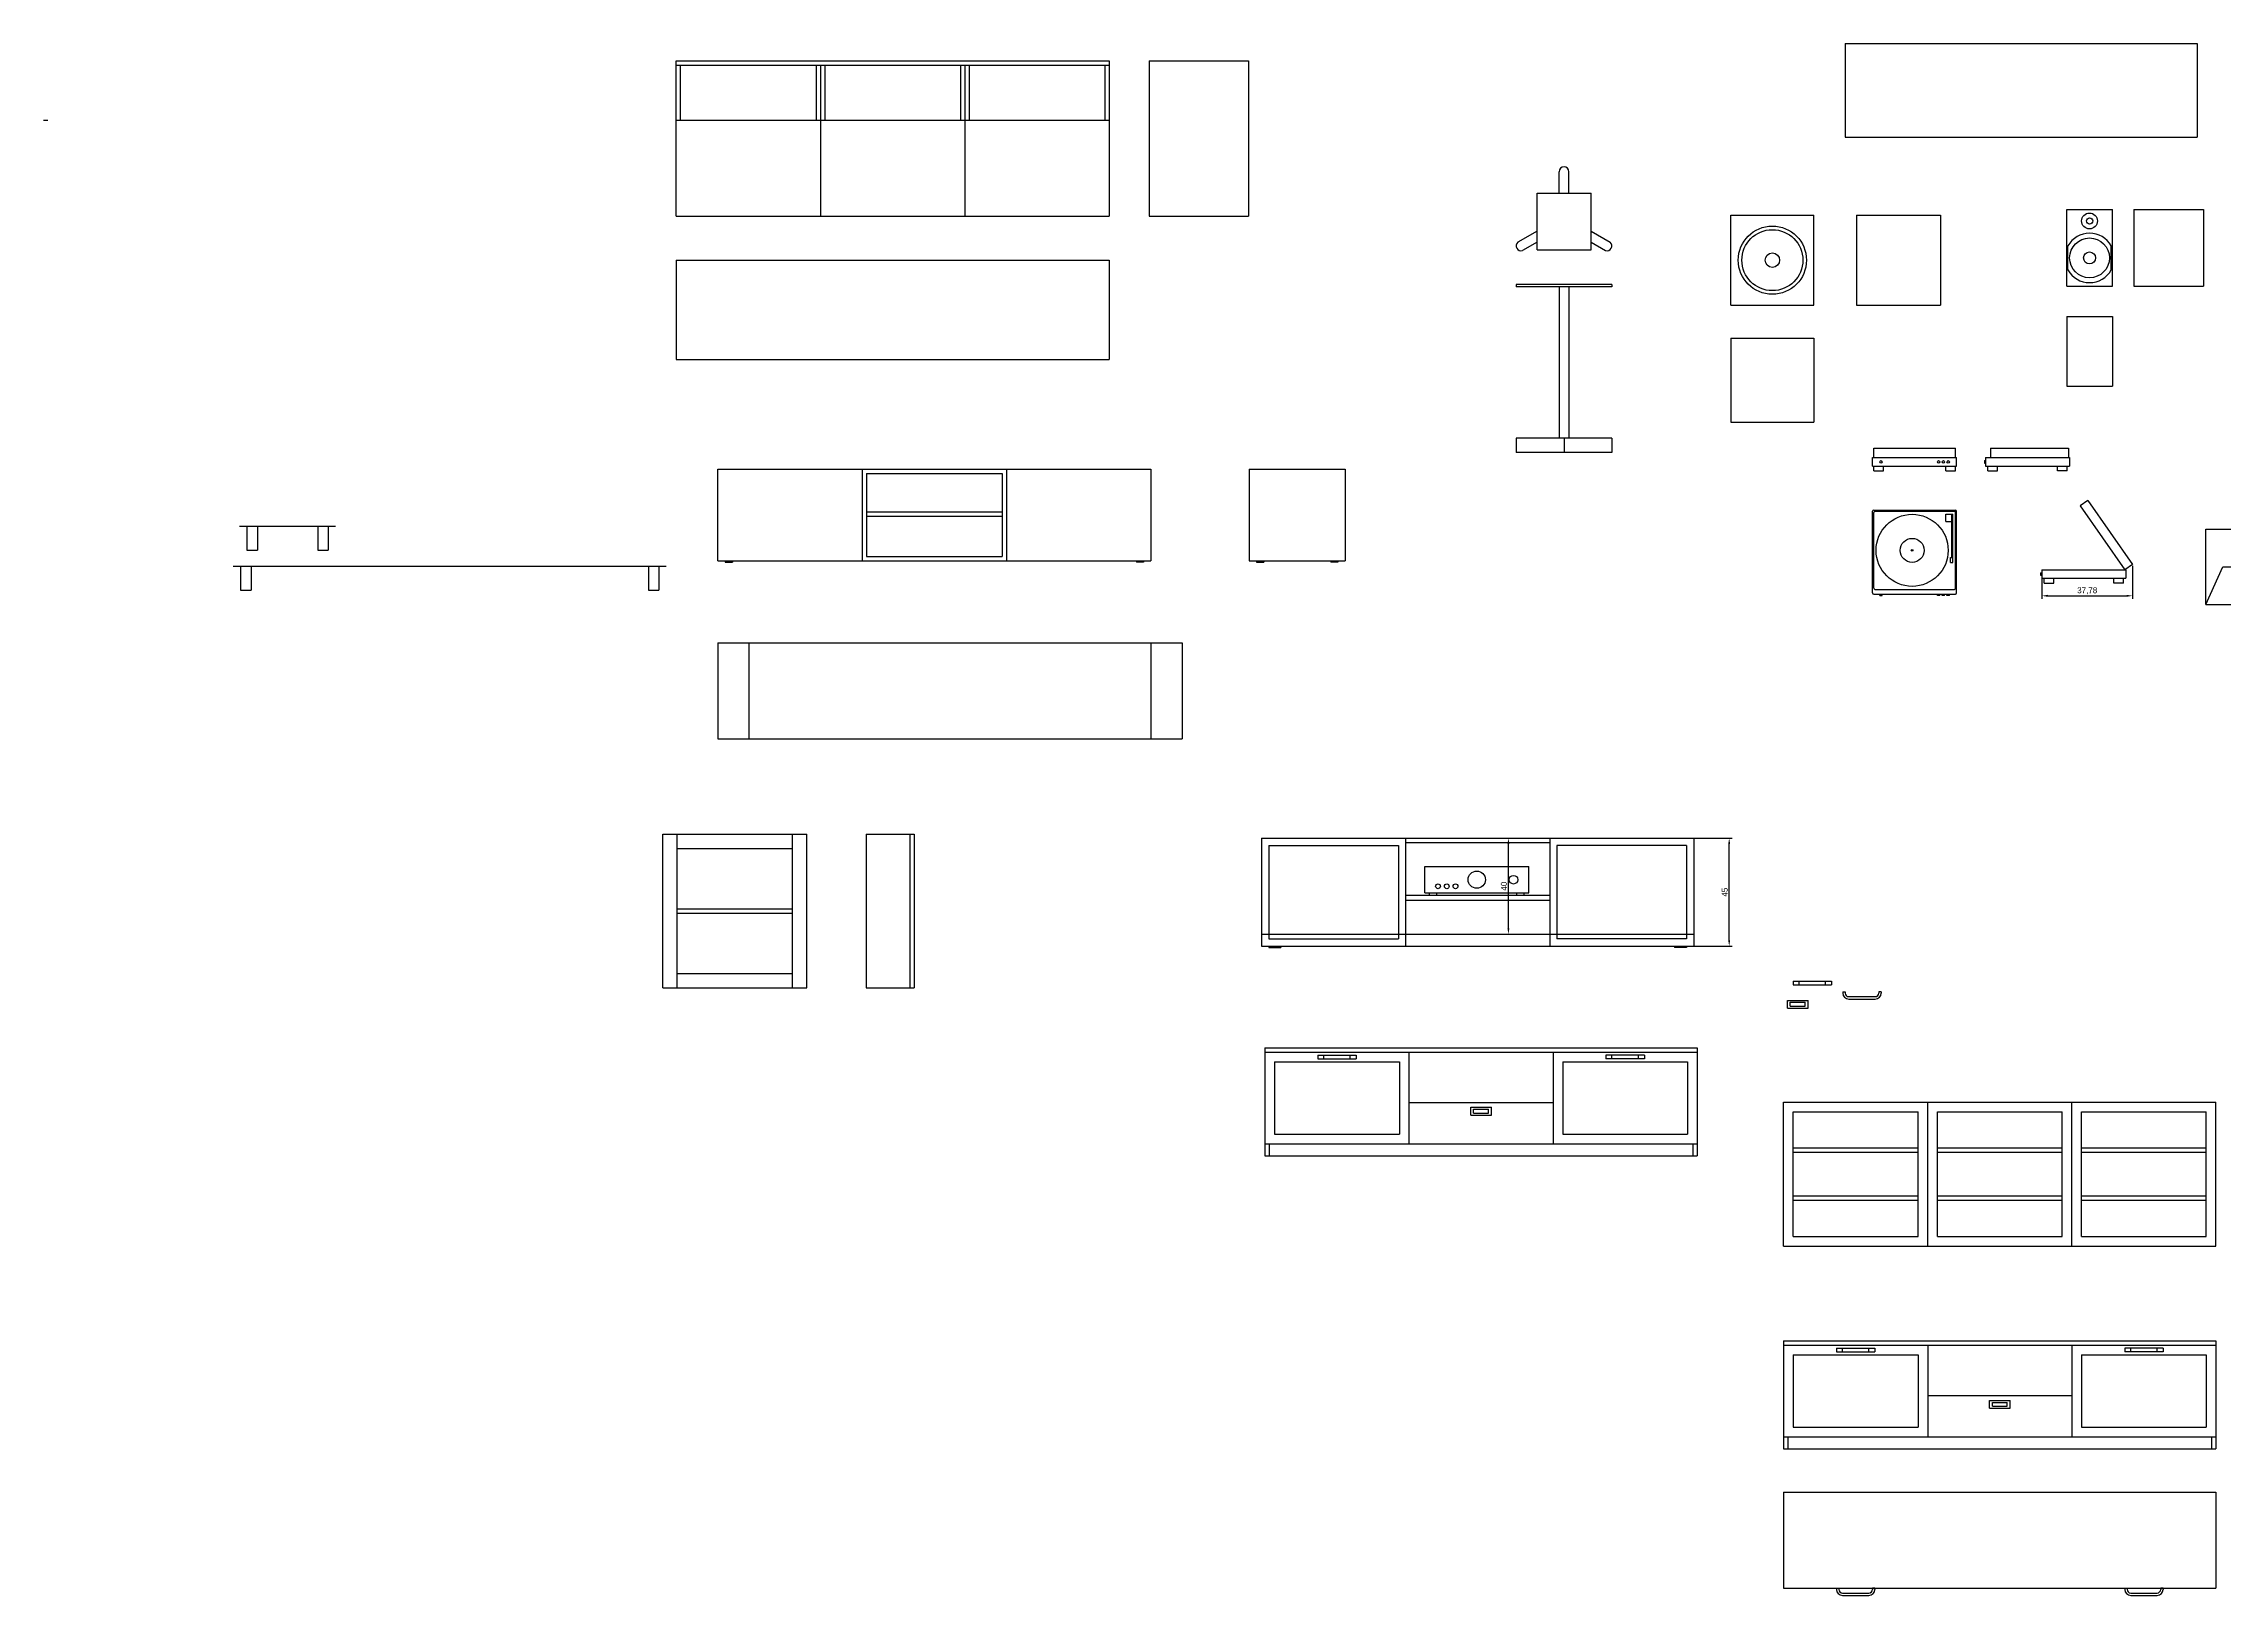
# Model space of a CAD drawing. Header units: millimetres. Extents: x -48 to 1636, y 140 to 1505.
# Drawn here: x -48 to 860, y 195 to 841 of the extents above; entities that cross this region are included whole.
import ezdxf

# ---------------------------------------------------------------- set-up
doc = ezdxf.new("R2010")
doc.units = ezdxf.units.MM
doc.dimstyles.new('ISO-25', dxfattribs={"dimtxt": 2.5, "dimasz": 2.5, "dimexe": 1.25, "dimexo": 0.625, "dimtad": 1, "dimtxsty": 'Standard', "dimcen": 2.5, "dimadec": 0, "dimazin": 0, "dimtfac": 1, "dimtmove": 0, "dimatfit": 3, "dimfxl": 1, "dimarcsym": 0})

# ---------------------------------------------------------------- blocks, each defined once
blk = doc.blocks.new('Z$W@#11337')
for p, q in [((0, 0), (0, 31.43)), ((0, 31.43), (31.43, 31.43)), ((31.43, 0), (31.43, 31.43)), ((0, 0), (31.43, 0))]:
    blk.add_line(p, q)
blk = doc.blocks.new('Z$W@#15457')
for p, q in [((0, 0), (7.05, 15.71)), ((7.05, 15.71), (24.38, 15.71)), ((31.43, 0), (24.38, 15.71))]:
    blk.add_line(p, q)
blk.add_blockref('Z$W@#11337', (0, 0))
blk = doc.blocks.new('Z$W@#4970')
for p, q in [((0, 1), (0, 12)), ((0, 12), (43.4, 12)), ((43.4, 1), (43.4, 12)), ((0, 1), (43.4, 1)), ((2, 0), (2, 1)), ((2, 0), (5, 0)), ((5, 0), (5, 1)), ((38.4, 0), (38.4, 1)), ((38.4, 0), (41.4, 0)), ((41.4, 0), (41.4, 1))]:
    blk.add_line(p, q)
for centre, radius in [((21.7, 6.5), 3.6), ((5.57, 3.75), 1), ((9.19, 3.75), 1), ((12.82, 3.75), 1), ((36.96, 6.5), 1.8)]:
    blk.add_circle(centre, radius)
blk = doc.blocks.new('*D183')
at = {"color": 0, "lineweight": -2}
for p, q in [((783.74, 621.38), (783.74, 609.94)), ((821.52, 623.66), (821.52, 609.94)), ((786.24, 611.19), (819.02, 611.19))]:
    blk.add_line(p, q, dxfattribs=at)
at = {"color": 0}
for points in [[(786.24, 611.61), (786.24, 610.78), (783.74, 611.19)], [(819.02, 610.78), (819.02, 611.61), (821.52, 611.19)]]:
    blk.add_solid(points, dxfattribs=at)
at = {"layer": 'Defpoints', "color": 0}
for p in [(783.74, 622), (821.52, 624.29), (821.52, 611.19)]:
    blk.add_point(p, dxfattribs=at)
at = {"color": 0, "insert": (802.63, 613.28), "char_height": 2.5, "attachment_point": 5}
blk.add_mtext('37,78', dxfattribs=at)
blk = doc.blocks.new('*D184')
at = {"color": 0, "lineweight": -2}
for p, q in [((576.24, 510.23), (654.81, 510.23)), ((653.56, 467.73), (653.56, 507.73)), ((576.24, 465.23), (654.81, 465.23))]:
    blk.add_line(p, q, dxfattribs=at)
at = {"color": 0}
for points in [[(653.97, 507.73), (653.14, 507.73), (653.56, 510.23)], [(653.14, 467.73), (653.97, 467.73), (653.56, 465.23)]]:
    blk.add_solid(points, dxfattribs=at)
at = {"layer": 'Defpoints', "color": 0}
for p in [(575.62, 510.23), (653.56, 510.23), (575.62, 465.23)]:
    blk.add_point(p, dxfattribs=at)
at = {"color": 0, "insert": (651.68, 487.73), "char_height": 2.5, "attachment_point": 5, "rotation": 90}
blk.add_mtext('45', dxfattribs=at)
blk = doc.blocks.new('*D185')
at = {"color": 0, "lineweight": -2}
for p, q in [((524.83, 510.23), (562.88, 510.23)), ((561.63, 472.73), (561.63, 507.73)), ((524.83, 470.23), (562.88, 470.23))]:
    blk.add_line(p, q, dxfattribs=at)
at = {"color": 0}
for points in [[(562.05, 507.73), (561.22, 507.73), (561.63, 510.23)], [(561.22, 472.73), (562.05, 472.73), (561.63, 470.23)]]:
    blk.add_solid(points, dxfattribs=at)
at = {"layer": 'Defpoints', "color": 0}
for p in [(524.21, 510.23), (561.63, 510.23), (524.21, 470.23)]:
    blk.add_point(p, dxfattribs=at)
at = {"color": 0, "insert": (559.76, 490.23), "char_height": 2.5, "attachment_point": 5, "rotation": 90}
blk.add_mtext('40', dxfattribs=at)
blk = doc.blocks.new('Z$W@#27578')
for p, q in [((0, 0), (0, 3.2)), ((0, 3.2), (8.6, 3.2)), ((0, 0), (8.6, 0)), ((1.2, 2.4), (7.4, 2.4)), ((1.2, 0.8), (1.2, 2.4)), ((1.2, 0.8), (7.4, 0.8)), ((7.4, 0.8), (7.4, 2.4)), ((8.6, 0), (8.6, 3.2))]:
    blk.add_line(p, q)
blk = doc.blocks.new('Z$W@#18045')
for p, q in [((0, 1.5), (16, 1.5)), ((0, 1.5), (0, 0)), ((0, 0), (16, 0)), ((2.5, 0), (2.5, 1.5)), ((13.5, 0), (13.5, 1.5)), ((16, 1.5), (16, 0))]:
    blk.add_line(p, q)
blk = doc.blocks.new('Z$W@#14975')
for p, q in [((0, 3), (0, 2.5)), ((0, 3), (1, 3)), ((1, 3), (1, 2.5)), ((2.5, 1), (13.5, 1)), ((2.5, 0), (13.5, 0)), ((16, 3), (15, 3)), ((15, 3), (15, 2.5)), ((16, 3), (16, 2.5))]:
    blk.add_line(p, q)
for centre, radius, start, end in [((2.5, 2.5), 2.5, 180, 270), ((2.5, 2.5), 1.5, 180, 270), ((13.5, 2.5), 1.5, 270, 0), ((13.5, 2.5), 2.5, 270, 0)]:
    blk.add_arc(centre, radius, start, end)

msp = doc.modelspace()

# ---------------------------------------------------------------- linework, layer by layer
for p, q in [((701.894, 841.249), (701.894, 802.249)), ((701.894, 841.249), (848.394, 841.249)), ((848.394, 841.249), (848.394, 802.249)), ((215.1, 769.31), (215.1, 834.11)), ((215.1, 834.11), (395.4, 834.11)), ((215.1, 832.31), (395.4, 832.31)), ((216.9, 809.41), (216.9, 832.31)), ((273.4, 832.31), (273.4, 809.41)), ((275.2, 832.31), (275.2, 769.31)), ((277, 832.31), (277, 809.41)), ((333.5, 832.31), (333.5, 809.41)), ((335.3, 832.31), (335.3, 769.31)), ((337.1, 832.31), (337.1, 809.41)), ((393.6, 832.31), (393.6, 809.41)), ((395.4, 834.11), (395.4, 769.31)), ((412.06, 834.11), (453.36, 834.11)), ((412.06, 834.11), (412.06, 769.31)), ((453.36, 834.11), (453.36, 769.31)), ((-48.257, 809.354), (-46.457, 809.354)), ((215.1, 809.41), (395.4, 809.41)), ((701.894, 802.249), (848.394, 802.249)), ((582.794, 778.896), (582.794, 787.877)), ((586.794, 778.896), (586.794, 787.877)), ((573.544, 755.396), (573.544, 778.896)), ((573.544, 778.896), (596.044, 778.896)), ((596.044, 755.396), (596.044, 778.896)), ((794.108, 740.163), (794.108, 772.163)), ((794.108, 772.163), (813.108, 772.163)), ((813.108, 740.163), (813.108, 772.163)), ((821.982, 772.163), (850.982, 772.163)), ((821.982, 772.163), (821.982, 740.163)), ((850.982, 772.163), (850.982, 740.163)), ((215.1, 769.31), (395.4, 769.31)), ((412.06, 769.31), (453.36, 769.31)), ((573.544, 763.054), (565.576, 758.525)), ((596.044, 763.054), (604.012, 758.525)), ((654.298, 732.275), (654.298, 769.775)), ((654.298, 769.775), (688.798, 769.775)), ((688.798, 732.275), (688.798, 769.775)), ((706.55, 769.775), (741.55, 769.775)), ((706.55, 769.775), (706.55, 732.275)), ((741.55, 769.775), (741.55, 732.275)), ((573.544, 758.453), (567.552, 755.048)), ((573.544, 755.396), (596.044, 755.396)), ((596.044, 758.453), (602.036, 755.048)), ((794.608, 746.954), (794.608, 756.972)), ((812.608, 746.954), (812.608, 756.972)), ((215.1, 750.962), (395.4, 750.962)), ((215.1, 750.962), (215.1, 709.662)), ((395.4, 750.962), (395.4, 709.662)), ((604.729, 740.853), (564.859, 740.853)), ((564.859, 740.853), (564.859, 739.853)), ((604.729, 739.853), (564.859, 739.853)), ((582.794, 739.853), (582.794, 676.853)), ((586.794, 739.853), (586.794, 676.853)), ((604.729, 740.853), (604.729, 739.853)), ((794.108, 740.163), (813.108, 740.163)), ((821.982, 740.163), (850.982, 740.163)), ((654.298, 732.275), (688.798, 732.275)), ((706.55, 732.275), (741.55, 732.275)), ((794.108, 727.577), (794.108, 698.577)), ((794.108, 727.577), (813.108, 727.577)), ((813.108, 727.577), (813.108, 698.577)), ((654.298, 718.481), (654.298, 683.481)), ((654.298, 718.481), (688.798, 718.481)), ((688.798, 718.481), (688.798, 683.481)), ((215.1, 709.662), (395.4, 709.662)), ((794.108, 698.577), (813.108, 698.577)), ((654.298, 683.481), (688.798, 683.481)), ((604.729, 676.853), (564.859, 676.853)), ((564.859, 676.853), (564.859, 670.853)), ((584.794, 676.853), (584.794, 670.853)), ((604.729, 676.853), (604.729, 670.853)), ((713.743, 672.746), (747.743, 672.746)), ((713.743, 668.746), (713.743, 672.746)), ((747.743, 668.746), (747.743, 672.746)), ((762.305, 672.746), (794.805, 672.746)), ((762.305, 672.746), (762.305, 668.746)), ((794.805, 672.746), (794.805, 668.746)), ((232.492, 625.712), (232.492, 664.012)), ((232.492, 664.012), (412.792, 664.012)), ((292.592, 664.012), (292.592, 625.712)), ((352.692, 664.012), (352.692, 625.712)), ((412.792, 664.012), (412.792, 625.712)), ((453.686, 664.012), (493.686, 664.012)), ((453.686, 664.012), (453.686, 625.712)), ((493.686, 664.012), (493.686, 625.712)), ((604.729, 670.853), (564.859, 670.853)), ((713.243, 665.246), (713.243, 668.746)), ((713.243, 668.746), (748.243, 668.746)), ((713.243, 665.246), (748.243, 665.246)), ((713.743, 663.246), (713.743, 665.246)), ((713.743, 663.246), (717.743, 663.246)), ((717.743, 663.246), (717.743, 665.246)), ((743.743, 663.246), (743.743, 665.246)), ((743.743, 663.246), (747.743, 663.246)), ((747.743, 663.246), (747.743, 665.246)), ((748.243, 665.246), (748.243, 668.746)), ((759.805, 667.496), (759.805, 666.496)), ((759.805, 667.496), (760.305, 667.496)), ((759.805, 666.496), (760.305, 666.496)), ((760.305, 668.746), (795.305, 668.746)), ((760.305, 668.746), (760.305, 665.246)), ((760.305, 665.246), (795.305, 665.246)), ((761.305, 663.246), (761.305, 665.246)), ((761.305, 663.246), (765.305, 663.246)), ((765.305, 663.246), (765.305, 665.246)), ((790.305, 663.246), (790.305, 665.246)), ((794.305, 663.246), (790.305, 663.246)), ((794.305, 663.246), (794.305, 665.246)), ((795.305, 668.746), (795.305, 665.246)), ((294.392, 662.212), (350.892, 662.212)), ((294.392, 662.212), (294.392, 627.512)), ((350.892, 662.212), (350.892, 627.512)), ((294.392, 646.112), (350.892, 646.112)), ((713.243, 612.388), (713.243, 646.388)), ((713.743, 646.888), (747.743, 646.888)), ((713.743, 614.388), (713.743, 645.888)), ((714.243, 646.388), (747.243, 646.388)), ((743.743, 645.138), (746.743, 645.138)), ((743.743, 642.138), (743.743, 645.138)), ((746.243, 627.138), (746.243, 645.138)), ((746.743, 625.138), (746.743, 645.138)), ((747.743, 614.388), (747.743, 645.888)), ((748.243, 612.388), (748.243, 646.388)), ((802.932, 650.947), (799.651, 648.659)), ((799.651, 648.659), (818.242, 622.001)), ((802.932, 650.947), (821.523, 624.289)), ((33.339, 640.27), (73.339, 640.27)), ((36.389, 640.27), (36.389, 630.27)), ((36.389, 640.27), (40.789, 640.27)), ((40.789, 640.27), (40.789, 630.27)), ((65.888, 640.27), (65.888, 630.27)), ((65.888, 640.27), (70.288, 640.27)), ((70.288, 640.27), (70.288, 630.27)), ((294.392, 644.312), (350.892, 644.312)), ((743.743, 642.138), (746.243, 642.138)), ((36.389, 630.27), (40.789, 630.27)), ((65.888, 630.27), (70.288, 630.27)), ((294.392, 627.512), (350.892, 627.512)), ((745.743, 625.138), (745.743, 627.138)), ((745.743, 627.138), (746.743, 627.138)), ((30.699, 623.55), (210.999, 623.55)), ((33.749, 623.55), (33.749, 613.55)), ((33.749, 623.55), (38.149, 623.55)), ((38.149, 623.55), (38.149, 613.55)), ((203.548, 623.55), (203.548, 613.55)), ((203.548, 623.55), (207.948, 623.55)), ((207.948, 623.55), (207.948, 613.55)), ((232.492, 625.712), (412.792, 625.712)), ((235.543, 625.712), (235.543, 625.212)), ((235.543, 625.212), (238.543, 625.212)), ((238.543, 625.712), (238.543, 625.212)), ((406.741, 625.712), (406.741, 625.212)), ((409.741, 625.212), (406.741, 625.212)), ((409.741, 625.712), (409.741, 625.212)), ((453.686, 625.712), (493.686, 625.712)), ((456.737, 625.712), (456.737, 625.212)), ((456.737, 625.212), (459.737, 625.212)), ((459.737, 625.712), (459.737, 625.212)), ((487.635, 625.712), (487.635, 625.212)), ((490.635, 625.212), (487.635, 625.212)), ((490.635, 625.712), (490.635, 625.212)), ((745.743, 625.138), (746.743, 625.138)), ((783.242, 620.751), (783.242, 619.751)), ((783.242, 620.751), (783.742, 620.751)), ((783.242, 619.751), (783.742, 619.751)), ((783.742, 622.001), (818.742, 622.001)), ((783.742, 622.001), (783.742, 618.501)), ((783.742, 618.501), (818.742, 618.501)), ((784.742, 616.501), (784.742, 618.501)), ((788.742, 616.501), (788.742, 618.501)), ((813.742, 616.501), (813.742, 618.501)), ((817.742, 616.501), (817.742, 618.501)), ((821.523, 624.289), (818.242, 622.001)), ((818.742, 622.001), (818.742, 618.501)), ((33.749, 613.55), (38.149, 613.55)), ((203.548, 613.55), (207.948, 613.55)), ((713.743, 611.888), (747.743, 611.888)), ((714.243, 613.888), (747.243, 613.888)), ((716.243, 611.388), (716.243, 611.888)), ((716.243, 611.388), (717.243, 611.388)), ((717.243, 611.388), (717.243, 611.888)), ((740.243, 611.388), (740.243, 611.888)), ((741.243, 611.388), (740.243, 611.388)), ((741.243, 611.388), (741.243, 611.888)), ((742.243, 611.388), (742.243, 611.888)), ((743.243, 611.388), (742.243, 611.388)), ((743.243, 611.388), (743.243, 611.888)), ((744.243, 611.388), (744.243, 611.888)), ((745.243, 611.388), (744.243, 611.388)), ((745.243, 611.388), (745.243, 611.888)), ((784.742, 616.501), (788.742, 616.501)), ((817.742, 616.501), (813.742, 616.501)), ((232.492, 591.674), (232.492, 551.674)), ((232.492, 591.674), (412.792, 591.674)), ((245.441, 591.674), (245.441, 551.674)), ((245.441, 591.674), (425.741, 591.674)), ((412.792, 591.674), (412.792, 551.674)), ((425.741, 591.674), (425.741, 551.674)), ((232.492, 551.674), (412.792, 551.674)), ((245.441, 551.674), (425.741, 551.674)), ((209.544, 447.877), (209.544, 511.877)), ((209.544, 511.877), (269.544, 511.877)), ((215.544, 447.877), (215.544, 511.877)), ((263.544, 447.877), (263.544, 511.877)), ((269.544, 447.877), (269.544, 511.877)), ((294.256, 511.877), (314.256, 511.877)), ((294.256, 511.877), (294.256, 447.877)), ((312.456, 511.877), (312.456, 447.877)), ((314.256, 511.877), (314.256, 447.877)), ((458.828, 510.234), (458.828, 465.234)), ((458.828, 510.234), (638.828, 510.234)), ((518.828, 510.234), (518.828, 465.234)), ((578.828, 510.234), (578.828, 465.234)), ((638.828, 510.234), (638.828, 465.234)), ((215.544, 505.877), (263.544, 505.877)), ((461.828, 507.234), (461.828, 468.234)), ((461.828, 507.234), (515.828, 507.234)), ((515.828, 507.234), (515.828, 468.234)), ((518.828, 508.434), (578.828, 508.434)), ((635.828, 507.234), (581.828, 507.234)), ((581.828, 507.234), (581.828, 468.234)), ((635.828, 507.234), (635.828, 468.234)), ((518.828, 486.434), (578.828, 486.434)), ((518.828, 484.434), (578.828, 484.434)), ((215.544, 480.777), (263.544, 480.777)), ((215.544, 478.977), (263.544, 478.977)), ((458.828, 470.234), (638.828, 470.234)), ((458.828, 465.234), (638.828, 465.234)), ((461.828, 468.234), (515.828, 468.234)), ((461.879, 465.234), (461.879, 464.734)), ((461.879, 464.734), (466.879, 464.734)), ((466.879, 465.234), (466.879, 464.734)), ((635.828, 468.234), (581.828, 468.234)), ((630.777, 465.234), (630.777, 464.734)), ((635.777, 464.734), (630.777, 464.734)), ((635.777, 465.234), (635.777, 464.734)), ((209.544, 447.877), (269.544, 447.877)), ((215.544, 453.877), (263.544, 453.877)), ((294.256, 447.877), (314.256, 447.877)), ((680.212, 450.632), (696.212, 450.632)), ((680.212, 450.632), (680.212, 449.132)), ((680.212, 449.132), (696.212, 449.132)), ((682.712, 449.132), (682.712, 450.632)), ((693.712, 449.132), (693.712, 450.632)), ((696.212, 450.632), (696.212, 449.132)), ((700.834, 446.211), (700.834, 445.711)), ((700.834, 446.211), (701.834, 446.211)), ((701.834, 446.211), (701.834, 445.711)), ((716.834, 446.211), (715.834, 446.211)), ((715.834, 446.211), (715.834, 445.711)), ((716.834, 446.211), (716.834, 445.711)), ((677.795, 439.466), (677.795, 442.666)), ((677.795, 442.666), (686.395, 442.666)), ((677.795, 439.466), (686.395, 439.466)), ((678.995, 441.866), (685.195, 441.866)), ((678.995, 440.266), (678.995, 441.866)), ((678.995, 440.266), (685.195, 440.266)), ((685.195, 440.266), (685.195, 441.866)), ((686.395, 439.466), (686.395, 442.666)), ((703.334, 444.211), (714.334, 444.211)), ((703.334, 443.211), (714.334, 443.211)), ((460.243, 422.896), (460.243, 377.896)), ((460.243, 422.896), (640.243, 422.896)), ((460.243, 421.096), (640.243, 421.096)), ((520.243, 421.096), (520.243, 382.896)), ((580.243, 421.096), (580.243, 382.896)), ((640.243, 422.896), (640.243, 377.896)), ((464.243, 417.096), (516.243, 417.096)), ((464.243, 417.096), (464.243, 386.896)), ((516.243, 417.096), (516.243, 386.896)), ((584.243, 417.096), (636.243, 417.096)), ((584.243, 417.096), (584.243, 386.896)), ((636.243, 417.096), (636.243, 386.896)), ((520.243, 400.096), (580.243, 400.096)), ((676.227, 340.267), (676.227, 400.267)), ((676.227, 400.267), (856.227, 400.267)), ((736.227, 340.267), (736.227, 400.267)), ((796.227, 340.267), (796.227, 400.267)), ((856.227, 340.267), (856.227, 400.267)), ((680.227, 344.267), (680.227, 396.267)), ((680.227, 396.267), (732.227, 396.267)), ((732.227, 344.267), (732.227, 396.267)), ((740.227, 344.267), (740.227, 396.267)), ((740.227, 396.267), (792.227, 396.267)), ((792.227, 344.267), (792.227, 396.267)), ((800.227, 344.267), (800.227, 396.267)), ((800.227, 396.267), (852.227, 396.267)), ((852.227, 344.267), (852.227, 396.267)), ((460.243, 382.896), (640.243, 382.896)), ((462.043, 382.896), (462.043, 377.896)), ((464.243, 386.896), (516.243, 386.896)), ((584.243, 386.896), (636.243, 386.896)), ((638.443, 382.896), (638.443, 377.896)), ((460.243, 377.896), (640.243, 377.896)), ((680.227, 381.167), (732.227, 381.167)), ((680.227, 379.367), (732.227, 379.367)), ((740.227, 381.167), (792.227, 381.167)), ((740.227, 379.367), (792.227, 379.367)), ((800.227, 381.167), (852.227, 381.167)), ((800.227, 379.367), (852.227, 379.367)), ((680.227, 361.167), (732.227, 361.167)), ((680.227, 359.367), (732.227, 359.367)), ((740.227, 361.167), (792.227, 361.167)), ((740.227, 359.367), (792.227, 359.367)), ((800.227, 361.167), (852.227, 361.167)), ((800.227, 359.367), (852.227, 359.367)), ((676.227, 340.267), (856.227, 340.267)), ((680.227, 344.267), (732.227, 344.267)), ((740.227, 344.267), (792.227, 344.267)), ((800.227, 344.267), (852.227, 344.267)), ((676.227, 300.783), (676.227, 255.783)), ((676.227, 300.783), (856.227, 300.783)), ((856.227, 300.783), (856.227, 255.783)), ((676.227, 298.983), (856.227, 298.983)), ((680.227, 294.983), (732.227, 294.983)), ((680.227, 294.983), (680.227, 264.783)), ((732.227, 294.983), (732.227, 264.783)), ((736.227, 298.983), (736.227, 260.783)), ((796.227, 298.983), (796.227, 260.783)), ((800.227, 294.983), (852.227, 294.983)), ((800.227, 294.983), (800.227, 264.783)), ((852.227, 294.983), (852.227, 264.783)), ((736.227, 277.983), (796.227, 277.983)), ((680.227, 264.783), (732.227, 264.783)), ((800.227, 264.783), (852.227, 264.783)), ((676.227, 260.783), (856.227, 260.783)), ((676.227, 255.783), (856.227, 255.783)), ((678.027, 260.783), (678.027, 255.783)), ((854.427, 260.783), (854.427, 255.783)), ((676.227, 237.762), (676.227, 197.762)), ((676.227, 237.762), (856.227, 237.762)), ((856.227, 237.762), (856.227, 197.762)), ((676.227, 197.762), (856.227, 197.762))]:
    msp.add_line(p, q)
for centre, radius in [((671.548, 751.025), 14.2), ((671.548, 751.025), 12.7), ((803.608, 767.363), 3.3), ((803.608, 767.363), 1.3), ((671.548, 751.025), 3), ((803.608, 751.963), 8.3), ((803.608, 751.963), 2.5), ((716.743, 666.996), 0.5), ((740.743, 666.996), 0.5), ((742.743, 666.996), 0.5), ((744.743, 666.996), 0.5), ((729.743, 630.138), 15), ((729.743, 630.138), 5), ((729.743, 630.138), 0.35)]:
    msp.add_circle(centre, radius)
for centre, radius, start, end in [((584.794, 787.877), 2, 0, 180), ((566.895, 756.975), 2.036, 130.385864, 288.831004), ((602.693, 756.975), 2.036, 251.168996, 49.614136), ((803.608, 751.963), 10.3, 29.098329, 150.901671), ((803.608, 751.963), 10.3, 209.098329, 330.901671), ((713.743, 646.388), 0.5, 90, 180), ((714.243, 645.888), 0.5, 90, 180), ((747.243, 645.888), 0.5, 0, 90), ((747.743, 646.388), 0.5, 0, 90), ((713.743, 612.388), 0.5, 180, 270), ((714.243, 614.388), 0.5, 180, 270), ((747.243, 614.388), 0.5, 270, 0), ((747.743, 612.388), 0.5, 270, 0), ((703.334, 445.711), 2.5, 180, 270), ((703.334, 445.711), 1.5, 180, 270), ((714.334, 445.711), 1.5, 270, 0), ((714.334, 445.711), 2.5, 270, 0)]:
    msp.add_arc(centre, radius, start, end)

# ---------------------------------------------------------------- block references
for name, p in [('Z$W@#15457', (852.037, 607.514)), ('Z$W@#4970', (526.772, 486.434)), ('Z$W@#18045', (482.243, 418.346)), ('Z$W@#27578', (545.943, 394.896)), ('Z$W@#18045', (698.227, 296.233)), ('Z$W@#27578', (761.927, 272.783)), ('Z$W@#14975', (698.227, 194.762)), ('Z$W@#14975', (818.227, 194.762))]:
    msp.add_blockref(name, p)
at = {"xscale": -0.9999999999999996}
for p in [(618.243, 418.346), (834.227, 296.233)]:
    msp.add_blockref('Z$W@#18045', p, dxfattribs=at)

# ---------------------------------------------------------------- dimensions: what is measured, and where the dimension line sits
dim = msp.add_linear_dim(base=(821.523, 611.193), p1=(783.742, 622.001), p2=(821.523, 624.289), dimstyle='ISO-25')
dim.commit()
dim.dimension.update_dxf_attribs({"geometry": '*D183', "text_midpoint": (802.633, 613.277)})
for base, p1, p2, picture, middle in [((561.635, 510.234), (524.207, 470.234), (524.207, 510.234), '*D185', (559.76, 490.234)), ((653.556, 510.234), (575.618, 465.234), (575.618, 510.234), '*D184', (651.681, 487.734))]:
    dim = msp.add_linear_dim(base=base, p1=p1, p2=p2, angle=90, dimstyle='ISO-25')
    dim.commit()
    dim.dimension.update_dxf_attribs({"geometry": picture, "text_midpoint": middle})

doc.saveas('drawing.dxf')
